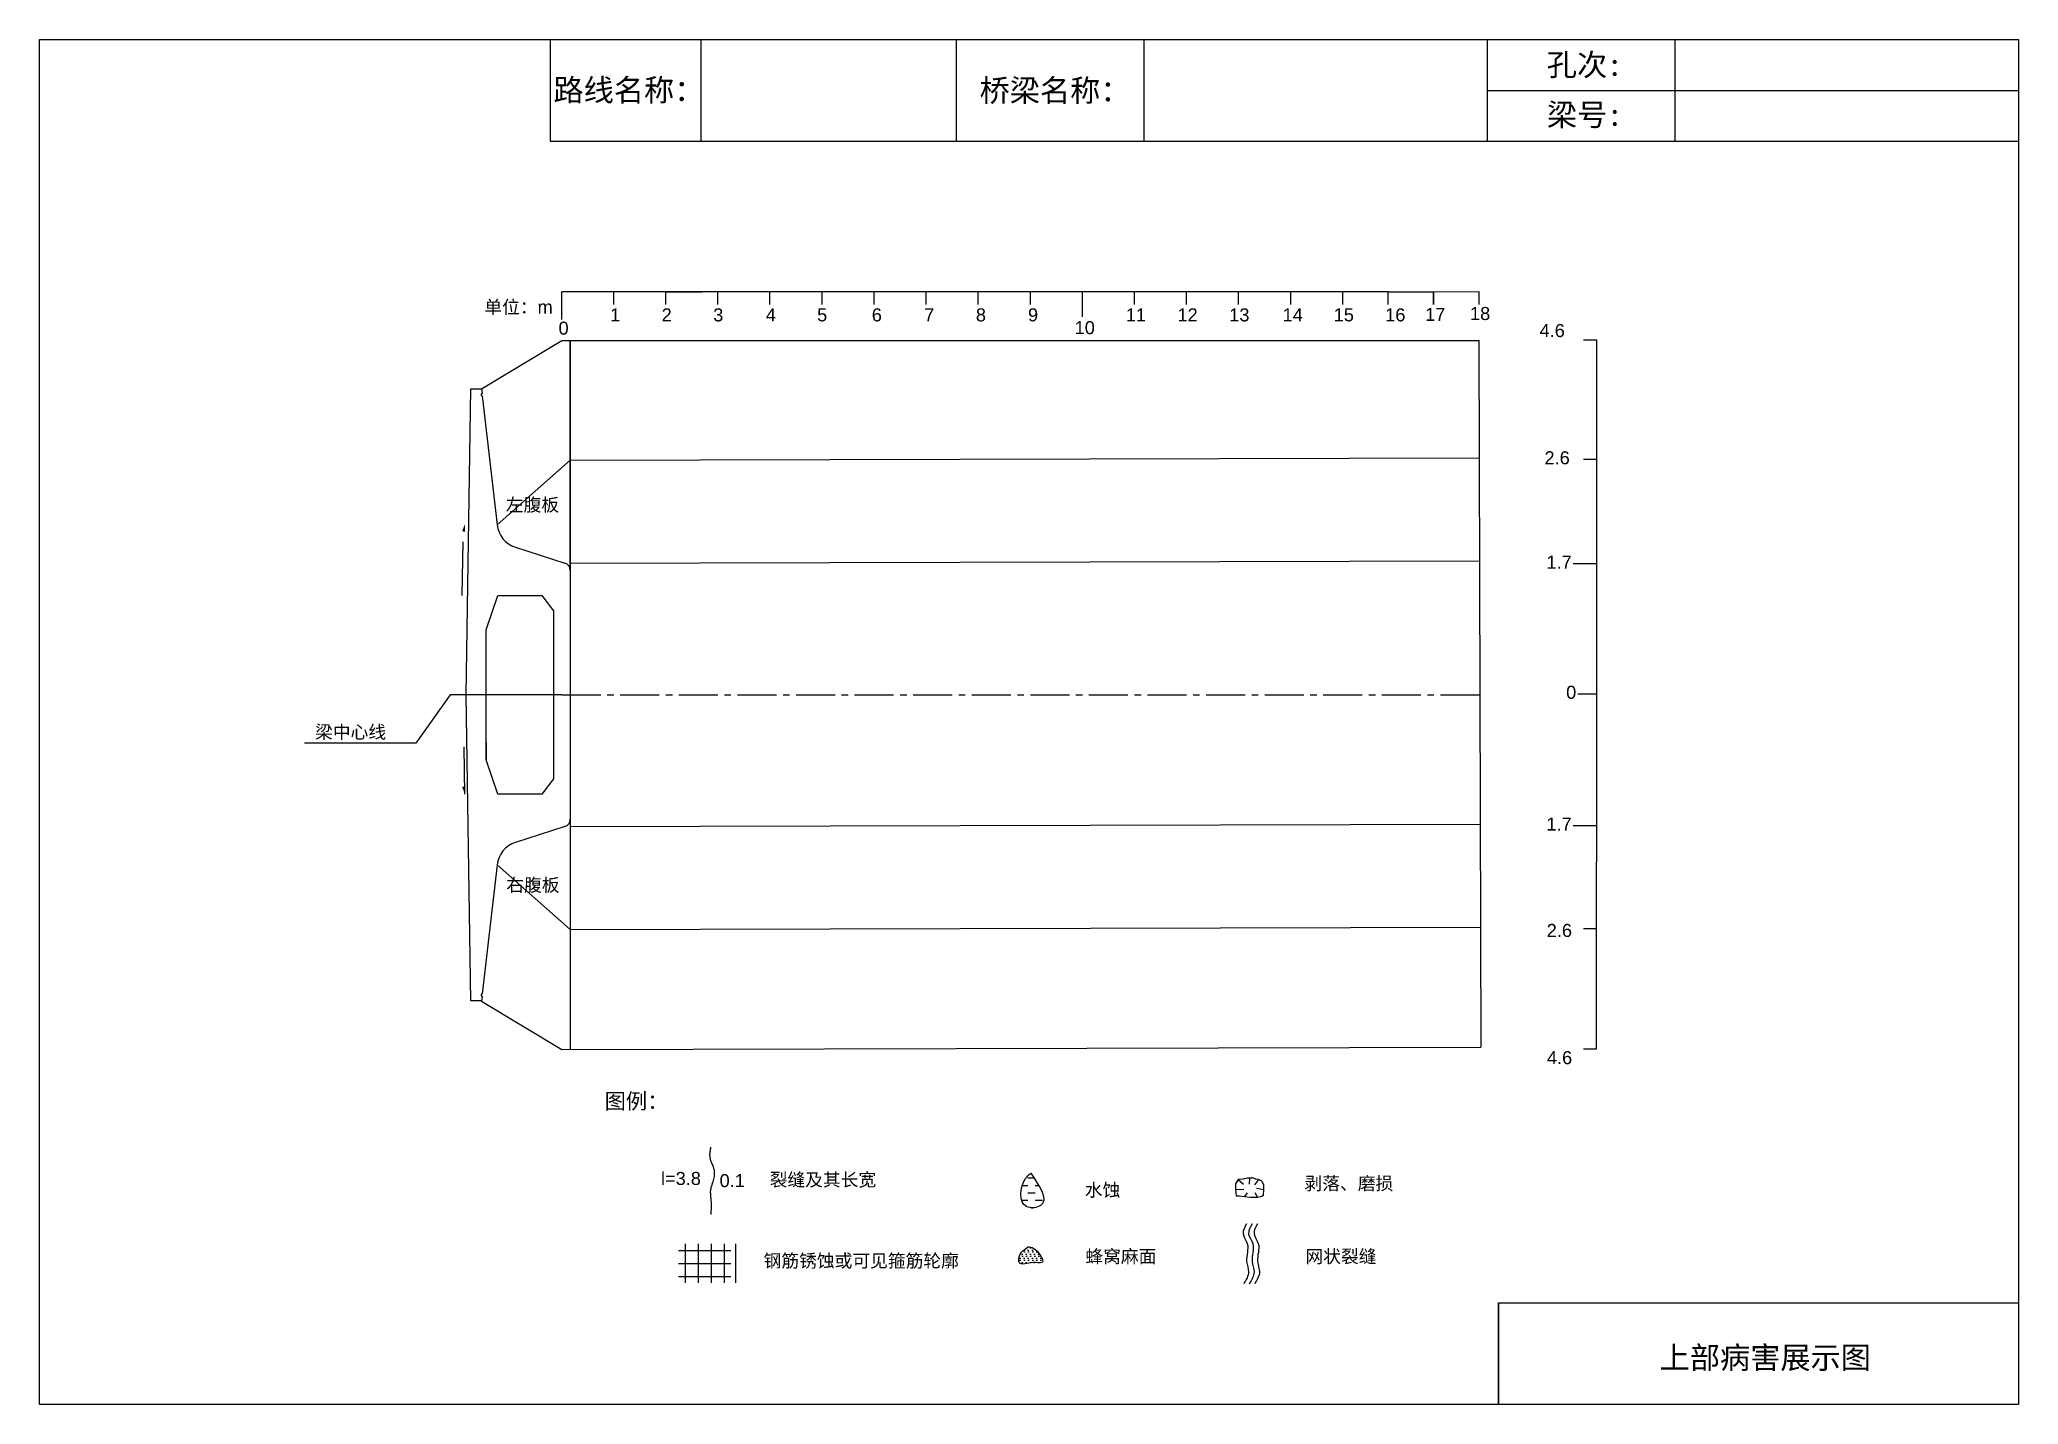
# Model space of a CAD drawing. Header units: millimetres. Extents: x 3305.6 to 3343.6, y 1660.1 to 1686.3.
import ezdxf

# ---------------------------------------------------------------- set-up
doc = ezdxf.new("R2010")
doc.units = ezdxf.units.MM
for name, pattern in [('1', [2, 1, 1]), ('CENTER2', [1.125, 0.75, -0.125, 0.125, -0.125]), ('DASHED', [0.75, 0.5, -0.25])]:
    doc.linetypes.add(name, pattern=pattern)
for name, color, linetype in [('1', 1, 'Continuous'), ('加固措施', 7, 'Continuous'), ('图层1', 7, 'Continuous'), ('病害', 5, 'Continuous')]:
    doc.layers.add(name, color=color, linetype=linetype)
doc.styles.get("Standard").update_dxf_attribs({"font": 'arial.ttf'})
doc.styles.add('汉字', font='')
doc.styles.get('汉字').set_extended_font_data('SimSun')
pattern_1 = [(0, (3022.453896, 1639.837735), (0.0396875, 0.079375), [0, -0.079375])]
pattern_2 = [(0, (2815.00255, 1610.26724), (0.0396875, 0.079375), [0, -0.079375])]
pattern_3 = [(0, (3052.72783, 1646.29022), (0.142875, 0.142875), [0.142875, -0.142875])]

# ---------------------------------------------------------------- blocks, each defined once
blk = doc.blocks.new('adfsd')
at = {"lineweight": -2, "ltscale": 0.5}
for p, q in [((1140.876, -3083.768), (1140.94, -3083.769)), ((1140.897, -3083.694), (1140.936, -3083.729)), ((1140.948, -3083.824), (1140.969, -3083.796)), ((1140.983, -3083.682), (1140.981, -3083.729)), ((1141.053, -3083.694), (1141.022, -3083.735)), ((1141.045, -3083.83), (1141.028, -3083.796)), ((1141.094, -3083.772), (1141.036, -3083.763))]:
    blk.add_line(p, q, dxfattribs=at)
blk.add_lwpolyline([(1141, -3083.682), (1140.967, -3083.682), (1140.934, -3083.69), (1140.897, -3083.694), (1140.876, -3083.727), (1140.876, -3083.768), (1140.88, -3083.818), (1140.905, -3083.818), (1140.991, -3083.83), (1141.045, -3083.83), (1141.078, -3083.822), (1141.09, -3083.814), (1141.094, -3083.772), (1141.094, -3083.735), (1141.078, -3083.707), (1141.053, -3083.694), (1141.033, -3083.69), (1141, -3083.678)], dxfattribs=at)

msp = doc.modelspace()

# ---------------------------------------------------------------- hatches: boundary and pattern name
at = {"layer": '加固措施', "lineweight": -2}
h = msp.add_hatch(dxfattribs=at)
h.set_pattern_fill('DASH', color=256, scale=0.045)
h.set_pattern_definition(pattern_3)
edge = h.paths.add_edge_path()
edge.add_spline(control_points=[(3324.676, 1664.527), (3324.64, 1664.496), (3324.473, 1664.348), (3324.429, 1663.811), (3325.099, 1663.906), (3324.851, 1664.27), (3324.676, 1664.527)], knot_values=[0, 0, 0, 0, 3.237042, 15.187225, 21.182779, 35.601669, 35.601669, 35.601669, 35.601669], degree=3, periodic=0)
h = msp.add_hatch(dxfattribs=at)
h.set_pattern_fill('DASH', color=256, scale=0.045)
h.set_pattern_definition(pattern_3)
edge = h.paths.add_edge_path()
edge.add_spline(control_points=[(3324.676, 1664.527), (3324.64, 1664.496), (3324.473, 1664.348), (3324.429, 1663.811), (3325.099, 1663.906), (3324.851, 1664.27), (3324.676, 1664.527)], knot_values=[0, 0, 0, 0, 3.237042, 15.187225, 21.182779, 35.601669, 35.601669, 35.601669, 35.601669], degree=3, periodic=0)
h = msp.add_hatch(dxfattribs=at)
h.set_pattern_fill('DOTS', scale=0.05)
h.set_pattern_definition(pattern_1)
edge = h.paths.add_edge_path()
edge.add_spline(control_points=[(3324.628, 1663.115), (3324.554, 1663.064), (3324.448, 1662.991), (3324.436, 1662.722), (3324.686, 1662.846), (3325.026, 1662.749), (3324.773, 1663.121), (3324.637, 1663.115), (3324.628, 1663.115)], knot_values=[0, 0, 0, 0, 5.205471, 7.397577, 12.944796, 16.169923, 23.88441, 24.400432, 24.400432, 24.400432, 24.400432], degree=3, periodic=0)
h = msp.add_hatch(dxfattribs=at)
h.set_pattern_fill('DOTS', scale=0.05)
h.set_pattern_definition(pattern_1)
edge = h.paths.add_edge_path()
edge.add_spline(control_points=[(3324.628, 1663.115), (3324.554, 1663.064), (3324.448, 1662.991), (3324.436, 1662.722), (3324.686, 1662.846), (3325.026, 1662.749), (3324.773, 1663.121), (3324.637, 1663.115), (3324.628, 1663.115)], knot_values=[0, 0, 0, 0, 5.205471, 7.397577, 12.944796, 16.169923, 23.88441, 24.400432, 24.400432, 24.400432, 24.400432], degree=3, periodic=0)
at = {"layer": '病害', "lineweight": -2}
h = msp.add_hatch(dxfattribs=at)
h.set_pattern_fill('DOTS', color=4, scale=0.05, style=0)
h.set_pattern_definition(pattern_2)
edge = h.paths.add_edge_path()
edge.add_spline(control_points=[(3324.628, 1663.115), (3324.554, 1663.064), (3324.448, 1662.991), (3324.436, 1662.722), (3324.686, 1662.846), (3325.026, 1662.749), (3324.773, 1663.121), (3324.637, 1663.115), (3324.628, 1663.115)], knot_values=[0, 0, 0, 0, 1.041094, 1.479515, 2.588959, 3.233985, 4.776882, 4.880086, 4.880086, 4.880086, 4.880086], degree=3, periodic=0)
h = msp.add_hatch(dxfattribs=at)
h.set_pattern_fill('DOTS', color=4, scale=0.05, style=0)
h.set_pattern_definition(pattern_2)
edge = h.paths.add_edge_path()
edge.add_spline(control_points=[(3324.628, 1663.115), (3324.554, 1663.064), (3324.448, 1662.991), (3324.436, 1662.722), (3324.686, 1662.846), (3325.026, 1662.749), (3324.773, 1663.121), (3324.637, 1663.115), (3324.628, 1663.115)], knot_values=[0, 0, 0, 0, 1.041094, 1.479515, 2.588959, 3.233985, 4.776882, 4.880086, 4.880086, 4.880086, 4.880086], degree=3, periodic=0)

# ---------------------------------------------------------------- linework, layer by layer
at = {"color": 0, "linetype": 'ByBlock'}
for p, q in [((3305.643, 1686.288), (3343.643, 1686.288)), ((3305.643, 1660.088), (3305.643, 1686.288)), ((3315.445, 1686.288), (3315.445, 1684.341)), ((3323.244, 1686.288), (3323.244, 1684.341)), ((3333.443, 1686.288), (3333.443, 1684.341)), ((3337.045, 1686.284), (3337.045, 1684.336)), ((3343.643, 1686.288), (3343.643, 1660.088)), ((3315.445, 1684.341), (3343.643, 1684.341)), ((3315.832, 1676.099), (3315.832, 1680.512)), ((3315.832, 1680.512), (3315.832, 1666.902)), ((3315.832, 1678.212), (3314.429, 1676.975)), ((3335.541, 1676.946), (3335.541, 1670.496)), ((3335.541, 1676.224), (3335.093, 1676.224)), ((3335.541, 1673.721), (3335.18, 1673.721)), ((3335.541, 1671.196), (3335.093, 1671.196)), ((3315.832, 1669.202), (3314.429, 1670.446)), ((3333.658, 1660.088), (3333.658, 1662.036)), ((3333.658, 1662.036), (3343.643, 1662.036)), ((3343.643, 1660.088), (3305.643, 1660.088))]:
    msp.add_line(p, q, dxfattribs=at)
at = {"color": 0}
for p, q in [((3315.669, 1680.918), (3315.669, 1681.447)), ((3331.539, 1681.447), (3315.669, 1681.447)), ((3315.669, 1680.918), (3315.669, 1681.447)), ((3331.539, 1681.447), (3315.669, 1681.447)), ((3316.669, 1681.205), (3316.669, 1681.447)), ((3316.669, 1681.205), (3316.669, 1681.447)), ((3317.669, 1681.205), (3317.669, 1681.447)), ((3317.669, 1681.447), (3318.369, 1681.447)), ((3317.669, 1681.205), (3317.669, 1681.447)), ((3317.669, 1681.447), (3318.369, 1681.447)), ((3318.669, 1681.205), (3318.669, 1681.447)), ((3318.669, 1681.205), (3318.669, 1681.447)), ((3319.669, 1681.205), (3319.669, 1681.447)), ((3319.669, 1681.205), (3319.669, 1681.447)), ((3320.669, 1681.205), (3320.669, 1681.447)), ((3320.669, 1681.205), (3320.669, 1681.447)), ((3321.669, 1681.205), (3321.669, 1681.447)), ((3321.669, 1681.205), (3321.669, 1681.447)), ((3322.669, 1681.205), (3322.669, 1681.447)), ((3322.669, 1681.205), (3322.669, 1681.447)), ((3323.669, 1681.205), (3323.669, 1681.447)), ((3323.669, 1681.205), (3323.669, 1681.447)), ((3324.669, 1681.205), (3324.669, 1681.447)), ((3324.669, 1681.205), (3324.669, 1681.447)), ((3325.669, 1680.964), (3325.669, 1681.447)), ((3325.669, 1680.964), (3325.669, 1681.447)), ((3326.669, 1681.205), (3326.669, 1681.447)), ((3326.669, 1681.205), (3326.669, 1681.447)), ((3327.669, 1681.205), (3327.669, 1681.447)), ((3327.669, 1681.205), (3327.669, 1681.447)), ((3328.669, 1681.205), (3328.669, 1681.447)), ((3328.669, 1681.205), (3328.669, 1681.447)), ((3329.669, 1681.205), (3329.669, 1681.447)), ((3329.669, 1681.205), (3329.669, 1681.447)), ((3330.669, 1681.205), (3330.669, 1681.447)), ((3330.669, 1681.205), (3330.669, 1681.447)), ((3331.54, 1681.205), (3331.539, 1681.447)), ((3332.41, 1681.205), (3332.409, 1681.446)), ((3335.291, 1680.526), (3335.541, 1680.526)), ((3335.291, 1680.526), (3335.541, 1680.526)), ((3335.541, 1680.526), (3335.541, 1678.226)), ((3335.541, 1680.526), (3335.541, 1678.226)), ((3335.541, 1678.226), (3335.291, 1678.226)), ((3335.541, 1678.226), (3335.291, 1678.226)), ((3335.541, 1678.226), (3335.541, 1676.946)), ((3335.541, 1678.226), (3335.541, 1676.946)), ((3313.526, 1673.707), (3312.865, 1672.781)), ((3313.526, 1673.707), (3312.865, 1672.781)), ((3312.865, 1672.781), (3310.733, 1672.781)), ((3312.865, 1672.781), (3310.733, 1672.781)), ((3335.541, 1669.216), (3335.541, 1670.496)), ((3335.541, 1669.216), (3335.541, 1670.496)), ((3335.541, 1669.216), (3335.291, 1669.216)), ((3335.541, 1669.216), (3335.291, 1669.216)), ((3335.541, 1666.916), (3335.541, 1669.216)), ((3335.541, 1666.916), (3335.541, 1669.216)), ((3335.291, 1666.916), (3335.541, 1666.916)), ((3335.291, 1666.916), (3335.541, 1666.916))]:
    msp.add_line(p, q, dxfattribs=at)
for p, q in [((3331.539, 1681.447), (3332.409, 1681.449)), ((3332.409, 1681.449), (3333.279, 1681.451)), ((3332.409, 1681.449), (3332.41, 1681.202)), ((3333.279, 1681.451), (3333.28, 1681.204)), ((3333.279, 1681.451), (3333.28, 1681.22)), ((3314.129, 1679.582), (3315.669, 1680.512)), ((3314.129, 1679.582), (3315.669, 1680.512)), ((3315.669, 1680.512), (3333.282, 1680.514)), ((3315.669, 1680.512), (3331.539, 1680.512)), ((3333.282, 1680.514), (3333.317, 1666.947)), ((3315.832, 1678.212), (3333.287, 1678.257)), ((3315.832, 1676.238), (3333.293, 1676.283)), ((3315.669, 1673.707), (3313.526, 1673.707)), ((3315.669, 1673.707), (3313.526, 1673.707)), ((3315.832, 1671.182), (3333.306, 1671.227)), ((3315.832, 1669.202), (3333.311, 1669.247)), ((3314.129, 1667.832), (3315.669, 1666.902)), ((3314.129, 1667.832), (3315.669, 1666.902)), ((3315.669, 1666.902), (3333.317, 1666.947))]:
    msp.add_line(p, q)
at = {"color": 5, "linetype": '1', "ltscale": 7.5}
for p, q in [((3313.836, 1673.71), (3313.924, 1679.582)), ((3313.924, 1679.582), (3314.129, 1679.582)), ((3314.129, 1679.582), (3314.139, 1679.494)), ((3314.144, 1679.45), (3314.429, 1676.975)), ((3314.782, 1676.544), (3315.73, 1676.238)), ((3315.832, 1676.099), (3315.832, 1671.321)), ((3313.924, 1667.838), (3313.836, 1673.71)), ((3315.73, 1671.182), (3314.782, 1670.876)), ((3314.429, 1670.446), (3314.144, 1667.97)), ((3314.129, 1667.838), (3313.924, 1667.838)), ((3314.139, 1667.926), (3314.129, 1667.838))]:
    msp.add_line(p, q, dxfattribs=at)
at = {"color": 7, "linetype": 'Continuous', "ltscale": 7.5}
for p, q in [((3313.769, 1676.646), (3313.754, 1675.618)), ((3313.812, 1671.804), (3313.798, 1672.712))]:
    msp.add_line(p, q, dxfattribs=at)
at = {"color": 1, "linetype": 'CENTER2'}
for q in [(3333.299, 1673.711), (3331.539, 1673.707)]:
    msp.add_line((3315.669, 1673.707), q, dxfattribs=at)
at = {"color": 2, "linetype": '1', "ltscale": 7.5}
msp.add_line((3314.221, 1672.793), (3314.221, 1672.462), dxfattribs=at)
at = {"color": 1, "linetype": 'DASHED', "ltscale": 2}
for p, q in [((3317.915, 1663.045), (3319.165, 1663.045)), ((3317.915, 1663.045), (3319.165, 1663.045)), ((3318.04, 1663.17), (3318.04, 1662.42)), ((3318.04, 1663.17), (3318.04, 1662.42)), ((3318.29, 1663.17), (3318.29, 1662.42)), ((3318.29, 1663.17), (3318.29, 1662.42)), ((3318.54, 1663.17), (3318.54, 1662.42)), ((3318.54, 1663.17), (3318.54, 1662.42)), ((3318.79, 1663.17), (3318.79, 1662.42)), ((3318.79, 1663.17), (3318.79, 1662.42)), ((3319.004, 1663.172), (3319.004, 1662.422)), ((3319.004, 1663.172), (3319.004, 1662.422)), ((3317.915, 1662.795), (3319.165, 1662.795)), ((3317.915, 1662.795), (3319.165, 1662.795)), ((3317.915, 1662.545), (3319.165, 1662.545)), ((3317.915, 1662.545), (3319.165, 1662.545))]:
    msp.add_line(p, q, dxfattribs=at)
at = {"color": 0, "linetype": 'ByBlock'}
msp.add_lwpolyline([(3305.643, 1686.288), (3343.643, 1686.288), (3343.643, 1660.088), (3305.643, 1660.088)], close=True, dxfattribs=at)
at = {"color": 5}
for centre, start, end in [((3314.142, 1679.472), 96.5602, 276.5602), ((3314.142, 1667.948), 83.4398, 263.4398)]:
    msp.add_arc(centre, 0.022, start, end, dxfattribs=at)
for points in [[(3328.822, 1663.556), (3328.755, 1663.366), (3328.834, 1663.176), (3328.822, 1662.833), (3328.859, 1662.631), (3328.767, 1662.404)], [(3328.822, 1663.556), (3328.755, 1663.366), (3328.834, 1663.176), (3328.822, 1662.833), (3328.859, 1662.631), (3328.767, 1662.404)], [(3328.928, 1663.556), (3328.861, 1663.366), (3328.94, 1663.176), (3328.928, 1662.833), (3328.965, 1662.631), (3328.873, 1662.404)], [(3328.928, 1663.556), (3328.861, 1663.366), (3328.94, 1663.176), (3328.928, 1662.833), (3328.965, 1662.631), (3328.873, 1662.404)], [(3329.032, 1663.556), (3328.965, 1663.366), (3329.045, 1663.176), (3329.032, 1662.833), (3329.069, 1662.631), (3328.977, 1662.404)], [(3329.032, 1663.556), (3328.965, 1663.366), (3329.045, 1663.176), (3329.032, 1662.833), (3329.069, 1662.631), (3328.977, 1662.404)]]:
    msp.add_spline(points, degree=3)
at = {"lineweight": -2}
msp.add_spline([(3324.628, 1663.115), (3324.454, 1662.922), (3324.454, 1662.812), (3324.731, 1662.812), (3324.893, 1662.812), (3324.654, 1663.115), (3324.628, 1663.115)], degree=3, dxfattribs=at)
msp.add_spline([(3324.628, 1663.115), (3324.454, 1662.922), (3324.454, 1662.812), (3324.731, 1662.812), (3324.893, 1662.812), (3324.654, 1663.115), (3324.628, 1663.115)], degree=3, dxfattribs=at)
at = {"color": 7}
for points in [[(3313.812, 1676.989), (3313.81, 1676.912), (3313.758, 1676.854), (3313.809, 1676.834)], [(3313.812, 1671.804), (3313.81, 1671.882), (3313.758, 1671.94), (3313.809, 1671.96)]]:
    msp.add_solid(points, dxfattribs=at)
at = {"layer": '1', "color": 5, "linetype": '1', "ltscale": 7.5}
for p, q in [((3314.221, 1674.958), (3314.441, 1675.618)), ((3314.441, 1675.618), (3315.289, 1675.618)), ((3315.289, 1675.618), (3315.509, 1675.325)), ((3315.509, 1675.325), (3315.509, 1672.095)), ((3314.221, 1672.462), (3314.221, 1674.958)), ((3314.441, 1671.802), (3314.221, 1672.462)), ((3315.509, 1672.095), (3315.289, 1671.802)), ((3315.289, 1671.802), (3314.441, 1671.802))]:
    msp.add_line(p, q, dxfattribs=at)
for centre, major_axis, start_param, end_param in [((3314.939, 1677.033), (-0.363, 0.363), 0.899895, 2.044152), ((3315.685, 1676.099), (-0.104, 0.104), 3.926991, 5.185745), ((3315.685, 1671.321), (-0.104, -0.104), 1.09744, 2.356194), ((3314.939, 1670.387), (-0.363, 0.363), 5.809829, 6.954086)]:
    msp.add_ellipse(centre, major_axis=major_axis, ratio=1, start_param=start_param, end_param=end_param, dxfattribs=at)
at = {"layer": '加固措施', "lineweight": -2}
msp.add_spline([(3324.676, 1664.527), (3324.575, 1664.422), (3324.597, 1663.885), (3324.866, 1663.907), (3324.676, 1664.527)], degree=3, dxfattribs=at)
msp.add_spline([(3324.676, 1664.527), (3324.575, 1664.422), (3324.597, 1663.885), (3324.866, 1663.907), (3324.676, 1664.527)], degree=3, dxfattribs=at)
at = {"layer": '图层1', "lineweight": -2}
msp.add_open_spline([(3318.529, 1665.026), (3318.526, 1665.01), (3318.523, 1664.995), (3318.516, 1664.949), (3318.512, 1664.92), (3318.51, 1664.879), (3318.51, 1664.866), (3318.512, 1664.846), (3318.513, 1664.838), (3318.515, 1664.823), (3318.517, 1664.815), (3318.524, 1664.788), (3318.532, 1664.766), (3318.55, 1664.72), (3318.56, 1664.695), (3318.579, 1664.64), (3318.589, 1664.611), (3318.598, 1664.56), (3318.6, 1664.54), (3318.6, 1664.501), (3318.599, 1664.482), (3318.594, 1664.445), (3318.59, 1664.428), (3318.582, 1664.394), (3318.577, 1664.378), (3318.565, 1664.338), (3318.557, 1664.315), (3318.543, 1664.272), (3318.536, 1664.252), (3318.53, 1664.224), (3318.528, 1664.215), (3318.526, 1664.2), (3318.525, 1664.193), (3318.523, 1664.178), (3318.523, 1664.171), (3318.523, 1664.144), (3318.524, 1664.123), (3318.527, 1664.078), (3318.53, 1664.054), (3318.534, 1664.011), (3318.536, 1663.994), (3318.538, 1663.961), (3318.539, 1663.946), (3318.54, 1663.916), (3318.54, 1663.901), (3318.539, 1663.856), (3318.537, 1663.828), (3318.534, 1663.778), (3318.532, 1663.756), (3318.53, 1663.735)], degree=3, knots=[0, 0, 0, 0, 0.93103, 0.93103, 2.904338, 2.904338, 3.933552, 3.933552, 4.598026, 4.598026, 5.2625, 5.2625, 6.799065, 6.799065, 8.335629, 8.335629, 9.872194, 9.872194, 10.744529, 10.744529, 11.616864, 11.616864, 12.4892, 12.4892, 13.361535, 13.361535, 14.755665, 14.755665, 16.149795, 16.149795, 16.835641, 16.835641, 17.410365, 17.410365, 17.98509, 17.98509, 19.45733, 19.45733, 20.929571, 20.929571, 21.910052, 21.910052, 22.722819, 22.722819, 23.535585, 23.535585, 25.161117, 25.161117, 26.428502, 26.428502, 26.428502, 26.428502], dxfattribs=at)
msp.add_open_spline([(3318.529, 1665.026), (3318.526, 1665.01), (3318.523, 1664.995), (3318.516, 1664.949), (3318.512, 1664.92), (3318.51, 1664.879), (3318.51, 1664.866), (3318.512, 1664.846), (3318.513, 1664.838), (3318.515, 1664.823), (3318.517, 1664.815), (3318.524, 1664.788), (3318.532, 1664.766), (3318.55, 1664.72), (3318.56, 1664.695), (3318.579, 1664.64), (3318.589, 1664.611), (3318.598, 1664.56), (3318.6, 1664.54), (3318.6, 1664.501), (3318.599, 1664.482), (3318.594, 1664.445), (3318.59, 1664.428), (3318.582, 1664.394), (3318.577, 1664.378), (3318.565, 1664.338), (3318.557, 1664.315), (3318.543, 1664.272), (3318.536, 1664.252), (3318.53, 1664.224), (3318.528, 1664.215), (3318.526, 1664.2), (3318.525, 1664.193), (3318.523, 1664.178), (3318.523, 1664.171), (3318.523, 1664.144), (3318.524, 1664.123), (3318.527, 1664.078), (3318.53, 1664.054), (3318.534, 1664.011), (3318.536, 1663.994), (3318.538, 1663.961), (3318.539, 1663.946), (3318.54, 1663.916), (3318.54, 1663.901), (3318.539, 1663.856), (3318.537, 1663.828), (3318.534, 1663.778), (3318.532, 1663.756), (3318.53, 1663.735)], degree=3, knots=[0, 0, 0, 0, 0.93103, 0.93103, 2.904338, 2.904338, 3.933552, 3.933552, 4.598026, 4.598026, 5.2625, 5.2625, 6.799065, 6.799065, 8.335629, 8.335629, 9.872194, 9.872194, 10.744529, 10.744529, 11.616864, 11.616864, 12.4892, 12.4892, 13.361535, 13.361535, 14.755665, 14.755665, 16.149795, 16.149795, 16.835641, 16.835641, 17.410365, 17.410365, 17.98509, 17.98509, 19.45733, 19.45733, 20.929571, 20.929571, 21.910052, 21.910052, 22.722819, 22.722819, 23.535585, 23.535585, 25.161117, 25.161117, 26.428502, 26.428502, 26.428502, 26.428502], dxfattribs=at)
at = {"layer": '病害', "color": 5}
for p, q in [((3315.445, 1686.288), (3315.445, 1684.341)), ((3323.244, 1686.288), (3323.244, 1684.341)), ((3333.443, 1686.288), (3333.443, 1684.341)), ((3343.643, 1686.288), (3343.643, 1684.341)), ((3315.445, 1684.341), (3333.403, 1684.341)), ((3333.403, 1684.341), (3343.643, 1684.341)), ((3333.658, 1662.036), (3343.643, 1662.036)), ((3333.658, 1662.036), (3333.658, 1660.088))]:
    msp.add_line(p, q, dxfattribs=at)
at = {"layer": '病害', "color": 0}
for p, q in [((3318.341, 1686.288), (3318.341, 1684.341)), ((3326.845, 1686.288), (3326.845, 1684.341)), ((3333.444, 1685.31), (3343.643, 1685.31))]:
    msp.add_line(p, q, dxfattribs=at)

# ---------------------------------------------------------------- block references
at = {"color": 0, "xscale": 2.5, "yscale": 2.5, "zscale": 2.5}
msp.add_blockref('adfsd', (476.419, 9373.639), dxfattribs=at)
msp.add_blockref('adfsd', (476.419, 9373.639), dxfattribs=at)

# ---------------------------------------------------------------- texts
for s, p in [('单位：m', (3314.183, 1681.03)), ('单位：m', (3314.183, 1681.03)), ('17', (3332.25, 1680.888)), ('18', (3333.111, 1680.905)), ('0', (3315.609, 1680.624)), ('0', (3315.609, 1680.624)), ('1', (3316.6, 1680.879)), ('1', (3316.6, 1680.879)), ('2', (3317.589, 1680.879)), ('2', (3317.589, 1680.879)), ('3', (3318.579, 1680.879)), ('3', (3318.579, 1680.879)), ('4', (3319.589, 1680.879)), ('4', (3319.589, 1680.879)), ('5', (3320.574, 1680.879)), ('5', (3320.574, 1680.879)), ('6', (3321.624, 1680.879)), ('6', (3321.624, 1680.879)), ('7', (3322.63, 1680.879)), ('7', (3322.63, 1680.879)), ('8', (3323.623, 1680.879)), ('8', (3323.623, 1680.879)), ('9', (3324.624, 1680.879)), ('9', (3324.624, 1680.879)), ('10', (3325.519, 1680.634)), ('10', (3325.519, 1680.634)), ('11', (3326.502, 1680.879)), ('11', (3326.502, 1680.879)), ('12', (3327.494, 1680.879)), ('12', (3327.494, 1680.879)), ('13', (3328.488, 1680.879)), ('13', (3328.488, 1680.879)), ('14', (3329.513, 1680.879)), ('14', (3329.513, 1680.879)), ('15', (3330.494, 1680.879)), ('15', (3330.494, 1680.879)), ('16', (3331.483, 1680.879)), ('16', (3331.483, 1680.879)), ('4.6', (3334.447, 1680.578)), ('2.6', (3334.542, 1678.135)), ('左腹板', (3314.596, 1677.233)), ('左腹板', (3314.596, 1677.233)), ('1.7', (3334.579, 1676.133)), ('0', (3334.958, 1673.634)), ('梁中心线', (3310.933, 1672.872)), ('梁中心线', (3310.933, 1672.872)), ('1.7', (3334.579, 1671.105)), ('右腹板', (3314.605, 1669.934)), ('右腹板', (3314.605, 1669.934)), ('2.6', (3334.585, 1669.062)), ('4.6', (3334.589, 1666.62))]:
    msp.add_text(s, height=0.25).set_placement(p)
at = {"layer": '图层1', "style": '汉字'}
for s, p in [('孔次:', (3334.586, 1685.593)), ('路线名称：', (3315.511, 1685.107)), ('桥梁名称：', (3323.694, 1685.1)), ('梁号:', (3334.588, 1684.633)), ('上部病害展示图', (3336.753, 1660.775))]:
    msp.add_text(s, height=0.425, dxfattribs=at).set_placement(p)
at = {"layer": '图层1', "lineweight": -2, "attachment_point": 1}
for s, insert, char_height in [('图例：', (3316.493, 1666.06), 0.3), ('图例：', (3316.493, 1666.06), 0.3), ('l=3.8', (3317.576, 1664.551), 0.25), ('l=3.8', (3317.576, 1664.551), 0.25), ('0.1', (3318.701, 1664.509), 0.25), ('0.1', (3318.701, 1664.509), 0.25), ('裂缝及其长宽', (3319.663, 1664.527), 0.25), ('裂缝及其长宽', (3319.663, 1664.527), 0.25), ('剥落、磨损', (3329.933, 1664.456), 0.25), ('剥落、磨损', (3329.933, 1664.456), 0.25), ('水蚀', (3325.715, 1664.33), 0.25), ('水蚀', (3325.715, 1664.33), 0.25), ('钢筋锈蚀或可见箍筋轮廓', (3319.546, 1662.971), 0.25), ('钢筋锈蚀或可见箍筋轮廓', (3319.546, 1662.971), 0.25), ('蜂窝麻面', (3325.726, 1663.055), 0.25), ('蜂窝麻面', (3325.726, 1663.055), 0.25), ('网状裂缝', (3329.951, 1663.055), 0.25), ('网状裂缝', (3329.951, 1663.055), 0.25)]:
    msp.add_mtext(s, dxfattribs=dict(at, insert=insert, char_height=char_height))

doc.saveas('drawing.dxf')
